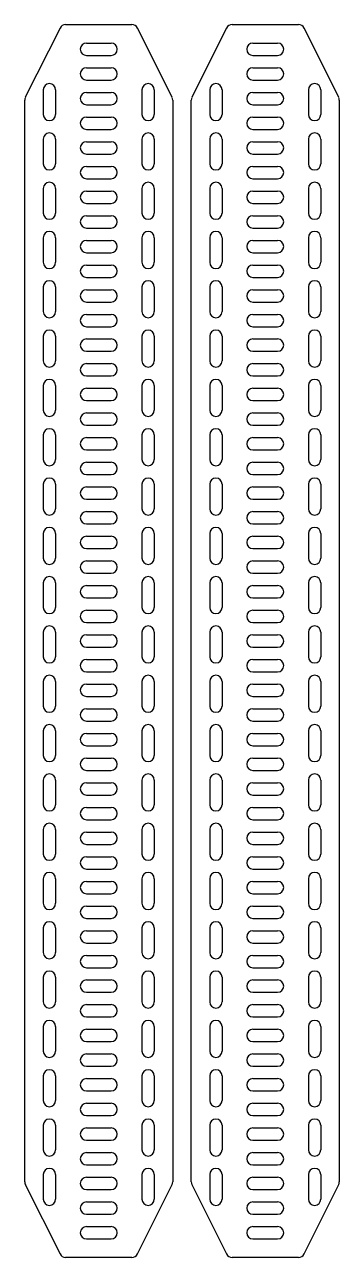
# Model space of a CAD drawing. Header units: millimetres. Extents: x 2855 to 3111, y 997 to 3005.
# Drawn here: x 2855 to 3111, y 2005 to 3005 of the extents above; entities that cross this region are included whole.
import ezdxf

# ---------------------------------------------------------------- set-up
doc = ezdxf.new("R2010")
doc.units = ezdxf.units.MM

msp = doc.modelspace()

# ---------------------------------------------------------------- linework, layer by layer
for p, q in [((2884.1, 3001.9), (2856, 2945.8)), ((2888.6, 3004.7), (2942.4, 3004.7)), ((2974.9, 2945.8), (2946.8, 3001.9)), ((3019.1, 3001.9), (2991, 2945.8)), ((3023.6, 3004.7), (3077.4, 3004.7)), ((3110, 2945.8), (3081.9, 3001.9)), ((2905.5, 2989.7), (2925.5, 2989.7)), ((3040.5, 2989.7), (3060.5, 2989.7)), ((2905.5, 2979.7), (2925.5, 2979.7)), ((3040.5, 2979.7), (3060.5, 2979.7)), ((2905.5, 2969.7), (2925.5, 2969.7)), ((3040.5, 2969.7), (3060.5, 2969.7)), ((2870.5, 2951.9), (2870.5, 2931.9)), ((2880.5, 2951.9), (2880.5, 2931.9)), ((2905.5, 2959.7), (2925.5, 2959.7)), ((2950.5, 2951.9), (2950.5, 2931.9)), ((2960.5, 2951.9), (2960.5, 2931.9)), ((3005.5, 2951.9), (3005.5, 2931.9)), ((3015.5, 2951.9), (3015.5, 2931.9)), ((3040.5, 2959.7), (3060.5, 2959.7)), ((3085.5, 2951.9), (3085.5, 2931.9)), ((3095.5, 2951.9), (3095.5, 2931.9)), ((2855.5, 2065.9), (2855.5, 2943.5)), ((2905.5, 2949.7), (2925.5, 2949.7)), ((2975.5, 2943.5), (2975.5, 2065.9)), ((2990.5, 2065.9), (2990.5, 2943.5)), ((3040.5, 2949.7), (3060.5, 2949.7)), ((3110.5, 2943.5), (3110.5, 2065.9)), ((2905.5, 2939.7), (2925.5, 2939.7)), ((3040.5, 2939.7), (3060.5, 2939.7)), ((2905.5, 2929.7), (2925.5, 2929.7)), ((3040.5, 2929.7), (3060.5, 2929.7)), ((2870.5, 2911.9), (2870.5, 2891.9)), ((2880.5, 2911.9), (2880.5, 2891.9)), ((2905.5, 2919.7), (2925.5, 2919.7)), ((2950.5, 2911.9), (2950.5, 2891.9)), ((2960.5, 2911.9), (2960.5, 2891.9)), ((3005.5, 2911.9), (3005.5, 2891.9)), ((3015.5, 2911.9), (3015.5, 2891.9)), ((3040.5, 2919.7), (3060.5, 2919.7)), ((3085.5, 2911.9), (3085.5, 2891.9)), ((3095.5, 2911.9), (3095.5, 2891.9)), ((2905.5, 2909.7), (2925.5, 2909.7)), ((3040.5, 2909.7), (3060.5, 2909.7)), ((2905.5, 2899.7), (2925.5, 2899.7)), ((3040.5, 2899.7), (3060.5, 2899.7)), ((2905.5, 2889.7), (2925.5, 2889.7)), ((3040.5, 2889.7), (3060.5, 2889.7)), ((2870.5, 2871.9), (2870.5, 2851.9)), ((2880.5, 2871.9), (2880.5, 2851.9)), ((2905.5, 2879.7), (2925.5, 2879.7)), ((2950.5, 2871.9), (2950.5, 2851.9)), ((2960.5, 2871.9), (2960.5, 2851.9)), ((3005.5, 2871.9), (3005.5, 2851.9)), ((3015.5, 2871.9), (3015.5, 2851.9)), ((3040.5, 2879.7), (3060.5, 2879.7)), ((3085.5, 2871.9), (3085.5, 2851.9)), ((3095.5, 2871.9), (3095.5, 2851.9)), ((2905.5, 2869.7), (2925.5, 2869.7)), ((3040.5, 2869.7), (3060.5, 2869.7)), ((2905.5, 2859.7), (2925.5, 2859.7)), ((3040.5, 2859.7), (3060.5, 2859.7)), ((2905.5, 2849.7), (2925.5, 2849.7)), ((3040.5, 2849.7), (3060.5, 2849.7)), ((2870.5, 2831.9), (2870.5, 2811.9)), ((2880.5, 2831.9), (2880.5, 2811.9)), ((2905.5, 2839.7), (2925.5, 2839.7)), ((2950.5, 2831.9), (2950.5, 2811.9)), ((2960.5, 2831.9), (2960.5, 2811.9)), ((3005.5, 2831.9), (3005.5, 2811.9)), ((3015.5, 2831.9), (3015.5, 2811.9)), ((3040.5, 2839.7), (3060.5, 2839.7)), ((3085.5, 2831.9), (3085.5, 2811.9)), ((3095.5, 2831.9), (3095.5, 2811.9)), ((2905.5, 2829.7), (2925.5, 2829.7)), ((3040.5, 2829.7), (3060.5, 2829.7)), ((2905.5, 2819.7), (2925.5, 2819.7)), ((3040.5, 2819.7), (3060.5, 2819.7)), ((2905.5, 2809.7), (2925.5, 2809.7)), ((3040.5, 2809.7), (3060.5, 2809.7)), ((2870.5, 2791.9), (2870.5, 2771.9)), ((2880.5, 2791.9), (2880.5, 2771.9)), ((2905.5, 2799.7), (2925.5, 2799.7)), ((2950.5, 2791.9), (2950.5, 2771.9)), ((2960.5, 2791.9), (2960.5, 2771.9)), ((3005.5, 2791.9), (3005.5, 2771.9)), ((3015.5, 2791.9), (3015.5, 2771.9)), ((3040.5, 2799.7), (3060.5, 2799.7)), ((3085.5, 2791.9), (3085.5, 2771.9)), ((3095.5, 2791.9), (3095.5, 2771.9)), ((2905.5, 2789.7), (2925.5, 2789.7)), ((3040.5, 2789.7), (3060.5, 2789.7)), ((2905.5, 2779.7), (2925.5, 2779.7)), ((3040.5, 2779.7), (3060.5, 2779.7)), ((2905.5, 2769.7), (2925.5, 2769.7)), ((3040.5, 2769.7), (3060.5, 2769.7)), ((2870.5, 2751.9), (2870.5, 2731.9)), ((2880.5, 2751.9), (2880.5, 2731.9)), ((2905.5, 2759.7), (2925.5, 2759.7)), ((2950.5, 2751.9), (2950.5, 2731.9)), ((2960.5, 2751.9), (2960.5, 2731.9)), ((3005.5, 2751.9), (3005.5, 2731.9)), ((3015.5, 2751.9), (3015.5, 2731.9)), ((3040.5, 2759.7), (3060.5, 2759.7)), ((3085.5, 2751.9), (3085.5, 2731.9)), ((3095.5, 2751.9), (3095.5, 2731.9)), ((2905.5, 2749.7), (2925.5, 2749.7)), ((3040.5, 2749.7), (3060.5, 2749.7)), ((2905.5, 2739.7), (2925.5, 2739.7)), ((3040.5, 2739.7), (3060.5, 2739.7)), ((2905.5, 2729.7), (2925.5, 2729.7)), ((3040.5, 2729.7), (3060.5, 2729.7)), ((2870.5, 2711.9), (2870.5, 2691.9)), ((2880.5, 2711.9), (2880.5, 2691.9)), ((2905.5, 2719.7), (2925.5, 2719.7)), ((2950.5, 2711.9), (2950.5, 2691.9)), ((2960.5, 2711.9), (2960.5, 2691.9)), ((3005.5, 2711.9), (3005.5, 2691.9)), ((3015.5, 2711.9), (3015.5, 2691.9)), ((3040.5, 2719.7), (3060.5, 2719.7)), ((3085.5, 2711.9), (3085.5, 2691.9)), ((3095.5, 2711.9), (3095.5, 2691.9)), ((2905.5, 2709.7), (2925.5, 2709.7)), ((3040.5, 2709.7), (3060.5, 2709.7)), ((2905.5, 2699.7), (2925.5, 2699.7)), ((3040.5, 2699.7), (3060.5, 2699.7)), ((2905.5, 2689.7), (2925.5, 2689.7)), ((3040.5, 2689.7), (3060.5, 2689.7)), ((2870.5, 2671.9), (2870.5, 2651.9)), ((2880.5, 2671.9), (2880.5, 2651.9)), ((2905.5, 2679.7), (2925.5, 2679.7)), ((2950.5, 2671.9), (2950.5, 2651.9)), ((2960.5, 2671.9), (2960.5, 2651.9)), ((3005.5, 2671.9), (3005.5, 2651.9)), ((3015.5, 2671.9), (3015.5, 2651.9)), ((3040.5, 2679.7), (3060.5, 2679.7)), ((3085.5, 2671.9), (3085.5, 2651.9)), ((3095.5, 2671.9), (3095.5, 2651.9)), ((2905.5, 2669.7), (2925.5, 2669.7)), ((3040.5, 2669.7), (3060.5, 2669.7)), ((2905.5, 2659.7), (2925.5, 2659.7)), ((3040.5, 2659.7), (3060.5, 2659.7)), ((2905.5, 2649.7), (2925.5, 2649.7)), ((3040.5, 2649.7), (3060.5, 2649.7)), ((2870.5, 2631.9), (2870.5, 2611.9)), ((2880.5, 2631.9), (2880.5, 2611.9)), ((2905.5, 2639.7), (2925.5, 2639.7)), ((2950.5, 2631.9), (2950.5, 2611.9)), ((2960.5, 2631.9), (2960.5, 2611.9)), ((3005.5, 2631.9), (3005.5, 2611.9)), ((3015.5, 2631.9), (3015.5, 2611.9)), ((3040.5, 2639.7), (3060.5, 2639.7)), ((3085.5, 2631.9), (3085.5, 2611.9)), ((3095.5, 2631.9), (3095.5, 2611.9)), ((2905.5, 2629.7), (2925.5, 2629.7)), ((3040.5, 2629.7), (3060.5, 2629.7)), ((2905.5, 2619.7), (2925.5, 2619.7)), ((3040.5, 2619.7), (3060.5, 2619.7)), ((2905.5, 2609.7), (2925.5, 2609.7)), ((3040.5, 2609.7), (3060.5, 2609.7)), ((2870.5, 2591.9), (2870.5, 2571.9)), ((2880.5, 2591.9), (2880.5, 2571.9)), ((2905.5, 2599.7), (2925.5, 2599.7)), ((2950.5, 2591.9), (2950.5, 2571.9)), ((2960.5, 2591.9), (2960.5, 2571.9)), ((3005.5, 2591.9), (3005.5, 2571.9)), ((3015.5, 2591.9), (3015.5, 2571.9)), ((3040.5, 2599.7), (3060.5, 2599.7)), ((3085.5, 2591.9), (3085.5, 2571.9)), ((3095.5, 2591.9), (3095.5, 2571.9)), ((2905.5, 2589.7), (2925.5, 2589.7)), ((3040.5, 2589.7), (3060.5, 2589.7)), ((2905.5, 2579.7), (2925.5, 2579.7)), ((3040.5, 2579.7), (3060.5, 2579.7)), ((2905.5, 2569.7), (2925.5, 2569.7)), ((3040.5, 2569.7), (3060.5, 2569.7)), ((2870.5, 2551.9), (2870.5, 2531.9)), ((2880.5, 2551.9), (2880.5, 2531.9)), ((2905.5, 2559.7), (2925.5, 2559.7)), ((2950.5, 2551.9), (2950.5, 2531.9)), ((2960.5, 2551.9), (2960.5, 2531.9)), ((3005.5, 2551.9), (3005.5, 2531.9)), ((3015.5, 2551.9), (3015.5, 2531.9)), ((3040.5, 2559.7), (3060.5, 2559.7)), ((3085.5, 2551.9), (3085.5, 2531.9)), ((3095.5, 2551.9), (3095.5, 2531.9)), ((2905.5, 2549.7), (2925.5, 2549.7)), ((3040.5, 2549.7), (3060.5, 2549.7)), ((2905.5, 2539.7), (2925.5, 2539.7)), ((3040.5, 2539.7), (3060.5, 2539.7)), ((2905.5, 2529.7), (2925.5, 2529.7)), ((3040.5, 2529.7), (3060.5, 2529.7)), ((2870.5, 2511.9), (2870.5, 2491.9)), ((2880.5, 2511.9), (2880.5, 2491.9)), ((2905.5, 2519.7), (2925.5, 2519.7)), ((2950.5, 2511.9), (2950.5, 2491.9)), ((2960.5, 2511.9), (2960.5, 2491.9)), ((3005.5, 2511.9), (3005.5, 2491.9)), ((3015.5, 2511.9), (3015.5, 2491.9)), ((3040.5, 2519.7), (3060.5, 2519.7)), ((3085.5, 2511.9), (3085.5, 2491.9)), ((3095.5, 2511.9), (3095.5, 2491.9)), ((2905.5, 2509.7), (2925.5, 2509.7)), ((3040.5, 2509.7), (3060.5, 2509.7)), ((2905.5, 2499.7), (2925.5, 2499.7)), ((3040.5, 2499.7), (3060.5, 2499.7)), ((2905.5, 2489.7), (2925.5, 2489.7)), ((3040.5, 2489.7), (3060.5, 2489.7)), ((2870.5, 2471.9), (2870.5, 2451.9)), ((2880.5, 2471.9), (2880.5, 2451.9)), ((2905.5, 2479.7), (2925.5, 2479.7)), ((2950.5, 2471.9), (2950.5, 2451.9)), ((2960.5, 2471.9), (2960.5, 2451.9)), ((3005.5, 2471.9), (3005.5, 2451.9)), ((3015.5, 2471.9), (3015.5, 2451.9)), ((3040.5, 2479.7), (3060.5, 2479.7)), ((3085.5, 2471.9), (3085.5, 2451.9)), ((3095.5, 2471.9), (3095.5, 2451.9)), ((2905.5, 2469.7), (2925.5, 2469.7)), ((3040.5, 2469.7), (3060.5, 2469.7)), ((2905.5, 2459.7), (2925.5, 2459.7)), ((3040.5, 2459.7), (3060.5, 2459.7)), ((2905.5, 2449.7), (2925.5, 2449.7)), ((3040.5, 2449.7), (3060.5, 2449.7)), ((2870.5, 2431.9), (2870.5, 2411.9)), ((2880.5, 2431.9), (2880.5, 2411.9)), ((2905.5, 2439.7), (2925.5, 2439.7)), ((2950.5, 2431.9), (2950.5, 2411.9)), ((2960.5, 2431.9), (2960.5, 2411.9)), ((3005.5, 2431.9), (3005.5, 2411.9)), ((3015.5, 2431.9), (3015.5, 2411.9)), ((3040.5, 2439.7), (3060.5, 2439.7)), ((3085.5, 2431.9), (3085.5, 2411.9)), ((3095.5, 2431.9), (3095.5, 2411.9)), ((2905.5, 2429.7), (2925.5, 2429.7)), ((3040.5, 2429.7), (3060.5, 2429.7)), ((2905.5, 2419.7), (2925.5, 2419.7)), ((3040.5, 2419.7), (3060.5, 2419.7)), ((2905.5, 2409.7), (2925.5, 2409.7)), ((3040.5, 2409.7), (3060.5, 2409.7)), ((2870.5, 2391.9), (2870.5, 2371.9)), ((2880.5, 2391.9), (2880.5, 2371.9)), ((2905.5, 2399.7), (2925.5, 2399.7)), ((2950.5, 2391.9), (2950.5, 2371.9)), ((2960.5, 2391.9), (2960.5, 2371.9)), ((3005.5, 2391.9), (3005.5, 2371.9)), ((3015.5, 2391.9), (3015.5, 2371.9)), ((3040.5, 2399.7), (3060.5, 2399.7)), ((3085.5, 2391.9), (3085.5, 2371.9)), ((3095.5, 2391.9), (3095.5, 2371.9)), ((2905.5, 2389.7), (2925.5, 2389.7)), ((3040.5, 2389.7), (3060.5, 2389.7)), ((2905.5, 2379.7), (2925.5, 2379.7)), ((3040.5, 2379.7), (3060.5, 2379.7)), ((2905.5, 2369.7), (2925.5, 2369.7)), ((3040.5, 2369.7), (3060.5, 2369.7)), ((2870.5, 2351.9), (2870.5, 2331.9)), ((2880.5, 2351.9), (2880.5, 2331.9)), ((2905.5, 2359.7), (2925.5, 2359.7)), ((2950.5, 2351.9), (2950.5, 2331.9)), ((2960.5, 2351.9), (2960.5, 2331.9)), ((3005.5, 2351.9), (3005.5, 2331.9)), ((3015.5, 2351.9), (3015.5, 2331.9)), ((3040.5, 2359.7), (3060.5, 2359.7)), ((3085.5, 2351.9), (3085.5, 2331.9)), ((3095.5, 2351.9), (3095.5, 2331.9)), ((2905.5, 2349.7), (2925.5, 2349.7)), ((3040.5, 2349.7), (3060.5, 2349.7)), ((2905.5, 2339.7), (2925.5, 2339.7)), ((3040.5, 2339.7), (3060.5, 2339.7)), ((2905.5, 2329.7), (2925.5, 2329.7)), ((3040.5, 2329.7), (3060.5, 2329.7)), ((2870.5, 2311.9), (2870.5, 2291.9)), ((2880.5, 2311.9), (2880.5, 2291.9)), ((2905.5, 2319.7), (2925.5, 2319.7)), ((2950.5, 2311.9), (2950.5, 2291.9)), ((2960.5, 2311.9), (2960.5, 2291.9)), ((3005.5, 2311.9), (3005.5, 2291.9)), ((3015.5, 2311.9), (3015.5, 2291.9)), ((3040.5, 2319.7), (3060.5, 2319.7)), ((3085.5, 2311.9), (3085.5, 2291.9)), ((3095.5, 2311.9), (3095.5, 2291.9)), ((2905.5, 2309.7), (2925.5, 2309.7)), ((3040.5, 2309.7), (3060.5, 2309.7)), ((2905.5, 2299.7), (2925.5, 2299.7)), ((3040.5, 2299.7), (3060.5, 2299.7)), ((2905.5, 2289.7), (2925.5, 2289.7)), ((3040.5, 2289.7), (3060.5, 2289.7)), ((2870.5, 2271.9), (2870.5, 2251.9)), ((2880.5, 2271.9), (2880.5, 2251.9)), ((2905.5, 2279.7), (2925.5, 2279.7)), ((2950.5, 2271.9), (2950.5, 2251.9)), ((2960.5, 2271.9), (2960.5, 2251.9)), ((3005.5, 2271.9), (3005.5, 2251.9)), ((3015.5, 2271.9), (3015.5, 2251.9)), ((3040.5, 2279.7), (3060.5, 2279.7)), ((3085.5, 2271.9), (3085.5, 2251.9)), ((3095.5, 2271.9), (3095.5, 2251.9)), ((2905.5, 2269.7), (2925.5, 2269.7)), ((3040.5, 2269.7), (3060.5, 2269.7)), ((2905.5, 2259.7), (2925.5, 2259.7)), ((3040.5, 2259.7), (3060.5, 2259.7)), ((2905.5, 2249.7), (2925.5, 2249.7)), ((3040.5, 2249.7), (3060.5, 2249.7)), ((2870.5, 2231.9), (2870.5, 2211.9)), ((2880.5, 2231.9), (2880.5, 2211.9)), ((2905.5, 2239.7), (2925.5, 2239.7)), ((2950.5, 2231.9), (2950.5, 2211.9)), ((2960.5, 2231.9), (2960.5, 2211.9)), ((3005.5, 2231.9), (3005.5, 2211.9)), ((3015.5, 2231.9), (3015.5, 2211.9)), ((3040.5, 2239.7), (3060.5, 2239.7)), ((3085.5, 2231.9), (3085.5, 2211.9)), ((3095.5, 2231.9), (3095.5, 2211.9)), ((2905.5, 2229.7), (2925.5, 2229.7)), ((3040.5, 2229.7), (3060.5, 2229.7)), ((2905.5, 2219.7), (2925.5, 2219.7)), ((3040.5, 2219.7), (3060.5, 2219.7)), ((2905.5, 2209.7), (2925.5, 2209.7)), ((3040.5, 2209.7), (3060.5, 2209.7)), ((2870.5, 2191.9), (2870.5, 2171.9)), ((2880.5, 2191.9), (2880.5, 2171.9)), ((2905.5, 2199.7), (2925.5, 2199.7)), ((2950.5, 2191.9), (2950.5, 2171.9)), ((2960.5, 2191.9), (2960.5, 2171.9)), ((3005.5, 2191.9), (3005.5, 2171.9)), ((3015.5, 2191.9), (3015.5, 2171.9)), ((3040.5, 2199.7), (3060.5, 2199.7)), ((3085.5, 2191.9), (3085.5, 2171.9)), ((3095.5, 2191.9), (3095.5, 2171.9)), ((2905.5, 2189.7), (2925.5, 2189.7)), ((3040.5, 2189.7), (3060.5, 2189.7)), ((2905.5, 2179.7), (2925.5, 2179.7)), ((3040.5, 2179.7), (3060.5, 2179.7)), ((2905.5, 2169.7), (2925.5, 2169.7)), ((3040.5, 2169.7), (3060.5, 2169.7)), ((2870.5, 2151.9), (2870.5, 2131.9)), ((2880.5, 2151.9), (2880.5, 2131.9)), ((2905.5, 2159.7), (2925.5, 2159.7)), ((2950.5, 2151.9), (2950.5, 2131.9)), ((2960.5, 2151.9), (2960.5, 2131.9)), ((3005.5, 2151.9), (3005.5, 2131.9)), ((3015.5, 2151.9), (3015.5, 2131.9)), ((3040.5, 2159.7), (3060.5, 2159.7)), ((3085.5, 2151.9), (3085.5, 2131.9)), ((3095.5, 2151.9), (3095.5, 2131.9)), ((2905.5, 2149.7), (2925.5, 2149.7)), ((3040.5, 2149.7), (3060.5, 2149.7)), ((2905.5, 2139.7), (2925.5, 2139.7)), ((3040.5, 2139.7), (3060.5, 2139.7)), ((2905.5, 2129.7), (2925.5, 2129.7)), ((3040.5, 2129.7), (3060.5, 2129.7)), ((2870.5, 2111.9), (2870.5, 2091.9)), ((2880.5, 2111.9), (2880.5, 2091.9)), ((2905.5, 2119.7), (2925.5, 2119.7)), ((2950.5, 2111.9), (2950.5, 2091.9)), ((2960.5, 2111.9), (2960.5, 2091.9)), ((3005.5, 2111.9), (3005.5, 2091.9)), ((3015.5, 2111.9), (3015.5, 2091.9)), ((3040.5, 2119.7), (3060.5, 2119.7)), ((3085.5, 2111.9), (3085.5, 2091.9)), ((3095.5, 2111.9), (3095.5, 2091.9)), ((2905.5, 2109.7), (2925.5, 2109.7)), ((3040.5, 2109.7), (3060.5, 2109.7)), ((2905.5, 2099.7), (2925.5, 2099.7)), ((3040.5, 2099.7), (3060.5, 2099.7)), ((2905.5, 2089.7), (2925.5, 2089.7)), ((3040.5, 2089.7), (3060.5, 2089.7)), ((2870.5, 2071.9), (2870.5, 2051.9)), ((2880.5, 2071.9), (2880.5, 2051.9)), ((2905.5, 2079.7), (2925.5, 2079.7)), ((2950.5, 2071.9), (2950.5, 2051.9)), ((2960.5, 2071.9), (2960.5, 2051.9)), ((3005.5, 2071.9), (3005.5, 2051.9)), ((3015.5, 2071.9), (3015.5, 2051.9)), ((3040.5, 2079.7), (3060.5, 2079.7)), ((3085.5, 2071.9), (3085.5, 2051.9)), ((3095.5, 2071.9), (3095.5, 2051.9)), ((2856, 2063.7), (2884.1, 2007.5)), ((2905.5, 2069.7), (2925.5, 2069.7)), ((2946.8, 2007.5), (2974.9, 2063.7)), ((2991, 2063.7), (3019.1, 2007.5)), ((3040.5, 2069.7), (3060.5, 2069.7)), ((3081.9, 2007.5), (3110, 2063.7)), ((2905.5, 2059.7), (2925.5, 2059.7)), ((3040.5, 2059.7), (3060.5, 2059.7)), ((2905.5, 2049.7), (2925.5, 2049.7)), ((3040.5, 2049.7), (3060.5, 2049.7)), ((2905.5, 2039.7), (2925.5, 2039.7)), ((3040.5, 2039.7), (3060.5, 2039.7)), ((2905.5, 2029.7), (2925.5, 2029.7)), ((3040.5, 2029.7), (3060.5, 2029.7)), ((2905.5, 2019.7), (2925.5, 2019.7)), ((3040.5, 2019.7), (3060.5, 2019.7)), ((2942.4, 2004.7), (2888.6, 2004.7)), ((3077.4, 2004.7), (3023.6, 2004.7))]:
    msp.add_line(p, q)
for centre, start, end in [((2888.6, 2999.7), 90, 153.4349), ((2942.4, 2999.7), 26.5651, 90), ((3023.6, 2999.7), 90, 153.4349), ((3077.4, 2999.7), 26.5651, 90), ((2905.5, 2984.7), 90, 270), ((2925.5, 2984.7), 270, 90), ((3040.5, 2984.7), 90, 270), ((3060.5, 2984.7), 270, 90), ((2905.5, 2964.7), 90, 270), ((2925.5, 2964.7), 270, 90), ((3040.5, 2964.7), 90, 270), ((3060.5, 2964.7), 270, 90), ((2875.5, 2951.9), 0, 180), ((2955.5, 2951.9), 0, 180), ((3010.5, 2951.9), 0, 180), ((3090.5, 2951.9), 0, 180), ((2860.5, 2943.5), 153.4349, 180), ((2905.5, 2944.7), 90, 270), ((2925.5, 2944.7), 270, 90), ((2970.5, 2943.5), 0, 26.5651), ((2995.5, 2943.5), 153.4349, 180), ((3040.5, 2944.7), 90, 270), ((3060.5, 2944.7), 270, 90), ((3105.5, 2943.5), 0, 26.5651), ((2875.5, 2931.9), 180, 0), ((2955.5, 2931.9), 180, 0), ((3010.5, 2931.9), 180, 0), ((3090.5, 2931.9), 180, 0), ((2905.5, 2924.7), 90, 270), ((2925.5, 2924.7), 270, 90), ((3040.5, 2924.7), 90, 270), ((3060.5, 2924.7), 270, 90), ((2875.5, 2911.9), 0, 180), ((2955.5, 2911.9), 0, 180), ((3010.5, 2911.9), 0, 180), ((3090.5, 2911.9), 0, 180), ((2905.5, 2904.7), 90, 270), ((2925.5, 2904.7), 270, 90), ((3040.5, 2904.7), 90, 270), ((3060.5, 2904.7), 270, 90), ((2875.5, 2891.9), 180, 0), ((2955.5, 2891.9), 180, 0), ((3010.5, 2891.9), 180, 0), ((3090.5, 2891.9), 180, 0), ((2905.5, 2884.7), 90, 270), ((2925.5, 2884.7), 270, 90), ((3040.5, 2884.7), 90, 270), ((3060.5, 2884.7), 270, 90), ((2875.5, 2871.9), 0, 180), ((2955.5, 2871.9), 0, 180), ((3010.5, 2871.9), 0, 180), ((3090.5, 2871.9), 0, 180), ((2905.5, 2864.7), 90, 270), ((2925.5, 2864.7), 270, 90), ((3040.5, 2864.7), 90, 270), ((3060.5, 2864.7), 270, 90), ((2875.5, 2851.9), 180, 0), ((2955.5, 2851.9), 180, 0), ((3010.5, 2851.9), 180, 0), ((3090.5, 2851.9), 180, 0), ((2905.5, 2844.7), 90, 270), ((2925.5, 2844.7), 270, 90), ((3040.5, 2844.7), 90, 270), ((3060.5, 2844.7), 270, 90), ((2875.5, 2831.9), 0, 180), ((2955.5, 2831.9), 0, 180), ((3010.5, 2831.9), 0, 180), ((3090.5, 2831.9), 0, 180), ((2905.5, 2824.7), 90, 270), ((2925.5, 2824.7), 270, 90), ((3040.5, 2824.7), 90, 270), ((3060.5, 2824.7), 270, 90), ((2875.5, 2811.9), 180, 0), ((2955.5, 2811.9), 180, 0), ((3010.5, 2811.9), 180, 0), ((3090.5, 2811.9), 180, 0), ((2905.5, 2804.7), 90, 270), ((2925.5, 2804.7), 270, 90), ((3040.5, 2804.7), 90, 270), ((3060.5, 2804.7), 270, 90), ((2875.5, 2791.9), 0, 180), ((2955.5, 2791.9), 0, 180), ((3010.5, 2791.9), 0, 180), ((3090.5, 2791.9), 0, 180), ((2905.5, 2784.7), 90, 270), ((2925.5, 2784.7), 270, 90), ((3040.5, 2784.7), 90, 270), ((3060.5, 2784.7), 270, 90), ((2875.5, 2771.9), 180, 0), ((2955.5, 2771.9), 180, 0), ((3010.5, 2771.9), 180, 0), ((3090.5, 2771.9), 180, 0), ((2905.5, 2764.7), 90, 270), ((2925.5, 2764.7), 270, 90), ((3040.5, 2764.7), 90, 270), ((3060.5, 2764.7), 270, 90), ((2875.5, 2751.9), 0, 180), ((2955.5, 2751.9), 0, 180), ((3010.5, 2751.9), 0, 180), ((3090.5, 2751.9), 0, 180), ((2905.5, 2744.7), 90, 270), ((2925.5, 2744.7), 270, 90), ((3040.5, 2744.7), 90, 270), ((3060.5, 2744.7), 270, 90), ((2875.5, 2731.9), 180, 0), ((2955.5, 2731.9), 180, 0), ((3010.5, 2731.9), 180, 0), ((3090.5, 2731.9), 180, 0), ((2905.5, 2724.7), 90, 270), ((2925.5, 2724.7), 270, 90), ((3040.5, 2724.7), 90, 270), ((3060.5, 2724.7), 270, 90), ((2875.5, 2711.9), 0, 180), ((2955.5, 2711.9), 0, 180), ((3010.5, 2711.9), 0, 180), ((3090.5, 2711.9), 0, 180), ((2905.5, 2704.7), 90, 270), ((2925.5, 2704.7), 270, 90), ((3040.5, 2704.7), 90, 270), ((3060.5, 2704.7), 270, 90), ((2875.5, 2691.9), 180, 0), ((2955.5, 2691.9), 180, 0), ((3010.5, 2691.9), 180, 0), ((3090.5, 2691.9), 180, 0), ((2905.5, 2684.7), 90, 270), ((2925.5, 2684.7), 270, 90), ((3040.5, 2684.7), 90, 270), ((3060.5, 2684.7), 270, 90), ((2875.5, 2671.9), 0, 180), ((2955.5, 2671.9), 0, 180), ((3010.5, 2671.9), 0, 180), ((3090.5, 2671.9), 0, 180), ((2905.5, 2664.7), 90, 270), ((2925.5, 2664.7), 270, 90), ((3040.5, 2664.7), 90, 270), ((3060.5, 2664.7), 270, 90), ((2875.5, 2651.9), 180, 0), ((2955.5, 2651.9), 180, 0), ((3010.5, 2651.9), 180, 0), ((3090.5, 2651.9), 180, 0), ((2905.5, 2644.7), 90, 270), ((2925.5, 2644.7), 270, 90), ((3040.5, 2644.7), 90, 270), ((3060.5, 2644.7), 270, 90), ((2875.5, 2631.9), 0, 180), ((2955.5, 2631.9), 0, 180), ((3010.5, 2631.9), 0, 180), ((3090.5, 2631.9), 0, 180), ((2905.5, 2624.7), 90, 270), ((2925.5, 2624.7), 270, 90), ((3040.5, 2624.7), 90, 270), ((3060.5, 2624.7), 270, 90), ((2875.5, 2611.9), 180, 0), ((2955.5, 2611.9), 180, 0), ((3010.5, 2611.9), 180, 0), ((3090.5, 2611.9), 180, 0), ((2905.5, 2604.7), 90, 270), ((2925.5, 2604.7), 270, 90), ((3040.5, 2604.7), 90, 270), ((3060.5, 2604.7), 270, 90), ((2875.5, 2591.9), 0, 180), ((2955.5, 2591.9), 0, 180), ((3010.5, 2591.9), 0, 180), ((3090.5, 2591.9), 0, 180), ((2905.5, 2584.7), 90, 270), ((2925.5, 2584.7), 270, 90), ((3040.5, 2584.7), 90, 270), ((3060.5, 2584.7), 270, 90), ((2875.5, 2571.9), 180, 0), ((2955.5, 2571.9), 180, 0), ((3010.5, 2571.9), 180, 0), ((3090.5, 2571.9), 180, 0), ((2905.5, 2564.7), 90, 270), ((2925.5, 2564.7), 270, 90), ((3040.5, 2564.7), 90, 270), ((3060.5, 2564.7), 270, 90), ((2875.5, 2551.9), 0, 180), ((2955.5, 2551.9), 0, 180), ((3010.5, 2551.9), 0, 180), ((3090.5, 2551.9), 0, 180), ((2905.5, 2544.7), 90, 270), ((2925.5, 2544.7), 270, 90), ((3040.5, 2544.7), 90, 270), ((3060.5, 2544.7), 270, 90), ((2875.5, 2531.9), 180, 0), ((2955.5, 2531.9), 180, 0), ((3010.5, 2531.9), 180, 0), ((3090.5, 2531.9), 180, 0), ((2905.5, 2524.7), 90, 270), ((2925.5, 2524.7), 270, 90), ((3040.5, 2524.7), 90, 270), ((3060.5, 2524.7), 270, 90), ((2875.5, 2511.9), 0, 180), ((2955.5, 2511.9), 0, 180), ((3010.5, 2511.9), 0, 180), ((3090.5, 2511.9), 0, 180), ((2905.5, 2504.7), 90, 270), ((2925.5, 2504.7), 270, 90), ((3040.5, 2504.7), 90, 270), ((3060.5, 2504.7), 270, 90), ((2875.5, 2491.9), 180, 0), ((2955.5, 2491.9), 180, 0), ((3010.5, 2491.9), 180, 0), ((3090.5, 2491.9), 180, 0), ((2905.5, 2484.7), 90, 270), ((2925.5, 2484.7), 270, 90), ((3040.5, 2484.7), 90, 270), ((3060.5, 2484.7), 270, 90), ((2875.5, 2471.9), 0, 180), ((2955.5, 2471.9), 0, 180), ((3010.5, 2471.9), 0, 180), ((3090.5, 2471.9), 0, 180), ((2905.5, 2464.7), 90, 270), ((2925.5, 2464.7), 270, 90), ((3040.5, 2464.7), 90, 270), ((3060.5, 2464.7), 270, 90), ((2875.5, 2451.9), 180, 0), ((2955.5, 2451.9), 180, 0), ((3010.5, 2451.9), 180, 0), ((3090.5, 2451.9), 180, 0), ((2905.5, 2444.7), 90, 270), ((2925.5, 2444.7), 270, 90), ((3040.5, 2444.7), 90, 270), ((3060.5, 2444.7), 270, 90), ((2875.5, 2431.9), 0, 180), ((2955.5, 2431.9), 0, 180), ((3010.5, 2431.9), 0, 180), ((3090.5, 2431.9), 0, 180), ((2905.5, 2424.7), 90, 270), ((2925.5, 2424.7), 270, 90), ((3040.5, 2424.7), 90, 270), ((3060.5, 2424.7), 270, 90), ((2875.5, 2411.9), 180, 0), ((2955.5, 2411.9), 180, 0), ((3010.5, 2411.9), 180, 0), ((3090.5, 2411.9), 180, 0), ((2905.5, 2404.7), 90, 270), ((2925.5, 2404.7), 270, 90), ((3040.5, 2404.7), 90, 270), ((3060.5, 2404.7), 270, 90), ((2875.5, 2391.9), 0, 180), ((2955.5, 2391.9), 0, 180), ((3010.5, 2391.9), 0, 180), ((3090.5, 2391.9), 0, 180), ((2905.5, 2384.7), 90, 270), ((2925.5, 2384.7), 270, 90), ((3040.5, 2384.7), 90, 270), ((3060.5, 2384.7), 270, 90), ((2875.5, 2371.9), 180, 0), ((2955.5, 2371.9), 180, 0), ((3010.5, 2371.9), 180, 0), ((3090.5, 2371.9), 180, 0), ((2905.5, 2364.7), 90, 270), ((2925.5, 2364.7), 270, 90), ((3040.5, 2364.7), 90, 270), ((3060.5, 2364.7), 270, 90), ((2875.5, 2351.9), 0, 180), ((2955.5, 2351.9), 0, 180), ((3010.5, 2351.9), 0, 180), ((3090.5, 2351.9), 0, 180), ((2905.5, 2344.7), 90, 270), ((2925.5, 2344.7), 270, 90), ((3040.5, 2344.7), 90, 270), ((3060.5, 2344.7), 270, 90), ((2875.5, 2331.9), 180, 0), ((2955.5, 2331.9), 180, 0), ((3010.5, 2331.9), 180, 0), ((3090.5, 2331.9), 180, 0), ((2905.5, 2324.7), 90, 270), ((2925.5, 2324.7), 270, 90), ((3040.5, 2324.7), 90, 270), ((3060.5, 2324.7), 270, 90), ((2875.5, 2311.9), 0, 180), ((2955.5, 2311.9), 0, 180), ((3010.5, 2311.9), 0, 180), ((3090.5, 2311.9), 0, 180), ((2905.5, 2304.7), 90, 270), ((2925.5, 2304.7), 270, 90), ((3040.5, 2304.7), 90, 270), ((3060.5, 2304.7), 270, 90), ((2875.5, 2291.9), 180, 0), ((2955.5, 2291.9), 180, 0), ((3010.5, 2291.9), 180, 0), ((3090.5, 2291.9), 180, 0), ((2905.5, 2284.7), 90, 270), ((2925.5, 2284.7), 270, 90), ((3040.5, 2284.7), 90, 270), ((3060.5, 2284.7), 270, 90), ((2875.5, 2271.9), 0, 180), ((2955.5, 2271.9), 0, 180), ((3010.5, 2271.9), 0, 180), ((3090.5, 2271.9), 0, 180), ((2905.5, 2264.7), 90, 270), ((2925.5, 2264.7), 270, 90), ((3040.5, 2264.7), 90, 270), ((3060.5, 2264.7), 270, 90), ((2875.5, 2251.9), 180, 0), ((2955.5, 2251.9), 180, 0), ((3010.5, 2251.9), 180, 0), ((3090.5, 2251.9), 180, 0), ((2905.5, 2244.7), 90, 270), ((2925.5, 2244.7), 270, 90), ((3040.5, 2244.7), 90, 270), ((3060.5, 2244.7), 270, 90), ((2875.5, 2231.9), 0, 180), ((2955.5, 2231.9), 0, 180), ((3010.5, 2231.9), 0, 180), ((3090.5, 2231.9), 0, 180), ((2905.5, 2224.7), 90, 270), ((2925.5, 2224.7), 270, 90), ((3040.5, 2224.7), 90, 270), ((3060.5, 2224.7), 270, 90), ((2875.5, 2211.9), 180, 0), ((2955.5, 2211.9), 180, 0), ((3010.5, 2211.9), 180, 0), ((3090.5, 2211.9), 180, 0), ((2905.5, 2204.7), 90, 270), ((2925.5, 2204.7), 270, 90), ((3040.5, 2204.7), 90, 270), ((3060.5, 2204.7), 270, 90), ((2875.5, 2191.9), 0, 180), ((2955.5, 2191.9), 0, 180), ((3010.5, 2191.9), 0, 180), ((3090.5, 2191.9), 0, 180), ((2905.5, 2184.7), 90, 270), ((2925.5, 2184.7), 270, 90), ((3040.5, 2184.7), 90, 270), ((3060.5, 2184.7), 270, 90), ((2875.5, 2171.9), 180, 0), ((2955.5, 2171.9), 180, 0), ((3010.5, 2171.9), 180, 0), ((3090.5, 2171.9), 180, 0), ((2905.5, 2164.7), 90, 270), ((2925.5, 2164.7), 270, 90), ((3040.5, 2164.7), 90, 270), ((3060.5, 2164.7), 270, 90), ((2875.5, 2151.9), 0, 180), ((2955.5, 2151.9), 0, 180), ((3010.5, 2151.9), 0, 180), ((3090.5, 2151.9), 0, 180), ((2905.5, 2144.7), 90, 270), ((2925.5, 2144.7), 270, 90), ((3040.5, 2144.7), 90, 270), ((3060.5, 2144.7), 270, 90), ((2875.5, 2131.9), 180, 0), ((2955.5, 2131.9), 180, 0), ((3010.5, 2131.9), 180, 0), ((3090.5, 2131.9), 180, 0), ((2905.5, 2124.7), 90, 270), ((2925.5, 2124.7), 270, 90), ((3040.5, 2124.7), 90, 270), ((3060.5, 2124.7), 270, 90), ((2875.5, 2111.9), 0, 180), ((2955.5, 2111.9), 0, 180), ((3010.5, 2111.9), 0, 180), ((3090.5, 2111.9), 0, 180), ((2905.5, 2104.7), 90, 270), ((2925.5, 2104.7), 270, 90), ((3040.5, 2104.7), 90, 270), ((3060.5, 2104.7), 270, 90), ((2875.5, 2091.9), 180, 0), ((2955.5, 2091.9), 180, 0), ((3010.5, 2091.9), 180, 0), ((3090.5, 2091.9), 180, 0), ((2905.5, 2084.7), 90, 270), ((2925.5, 2084.7), 270, 90), ((3040.5, 2084.7), 90, 270), ((3060.5, 2084.7), 270, 90), ((2875.5, 2071.9), 0, 180), ((2955.5, 2071.9), 0, 180), ((3010.5, 2071.9), 0, 180), ((3090.5, 2071.9), 0, 180), ((2860.5, 2065.9), 180, 206.5651), ((2905.5, 2064.7), 90, 270), ((2925.5, 2064.7), 270, 90), ((2970.5, 2065.9), 333.4349, 0), ((2995.5, 2065.9), 180, 206.5651), ((3040.5, 2064.7), 90, 270), ((3060.5, 2064.7), 270, 90), ((3105.5, 2065.9), 333.4349, 0), ((2875.5, 2051.9), 180, 0), ((2955.5, 2051.9), 180, 0), ((3010.5, 2051.9), 180, 0), ((3090.5, 2051.9), 180, 0), ((2905.5, 2044.7), 90, 270), ((2925.5, 2044.7), 270, 90), ((3040.5, 2044.7), 90, 270), ((3060.5, 2044.7), 270, 90), ((2905.5, 2024.7), 90, 270), ((2925.5, 2024.7), 270, 90), ((3040.5, 2024.7), 90, 270), ((3060.5, 2024.7), 270, 90), ((2888.6, 2009.7), 206.5651, 270), ((2942.4, 2009.7), 270, 333.4349), ((3023.6, 2009.7), 206.5651, 270), ((3077.4, 2009.7), 270, 333.4349)]:
    msp.add_arc(centre, 5, start, end)

doc.saveas('drawing.dxf')
